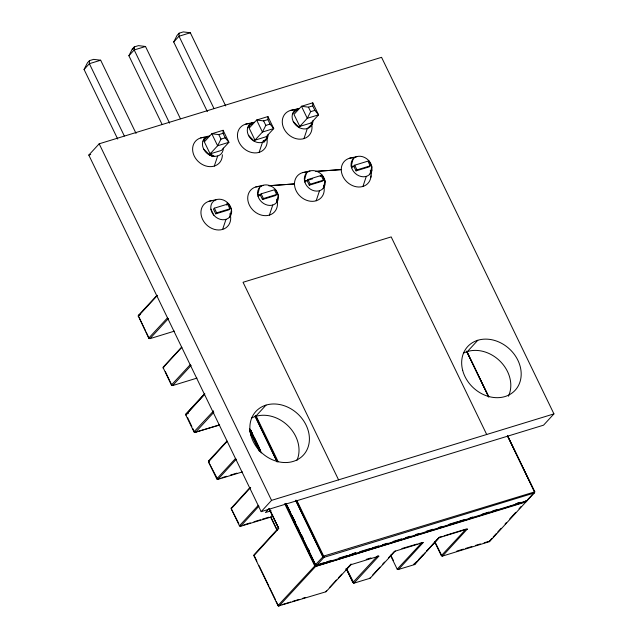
<?xml version="1.0" encoding="UTF-8"?>
<svg xmlns="http://www.w3.org/2000/svg" width="638" height="638" viewBox="0 0 638 638"><rect width="100%" height="100%" fill="white"/><g stroke="black" fill="none" stroke-linecap="round" stroke-linejoin="round"><path stroke-width="0.96" d="M136.046 133.406L100.668 60.227L93.666 59.358L89.432 60.65L89.376 63.68L124.322 135.966M180.442 118.78L145.496 46.494L138.494 45.625L134.259 46.925L134.203 49.955L169.58 123.134M225.7 105.948L190.331 32.769L183.321 31.9L179.087 33.2L179.031 36.23L213.977 108.516M203.602 148.989L209.695 155.138L210.141 153.878L221.434 150.416L228.906 142.298L225.222 137.824L223.045 133.318L223.101 130.288L211.808 133.749L204.335 141.867L210.141 153.878L214.559 156.414L217.662 156.015A11.317 9.299 42.6 0 0 223.324 148.088M254.969 140.153L262.441 132.034L273.734 128.573L270.057 124.099L267.88 119.593L267.928 116.563L256.635 120.024L249.163 128.134L254.969 140.153L266.269 136.691L273.734 128.573L267.928 116.563M299.796 126.42L307.269 118.301L318.569 114.848L314.885 110.366L312.708 105.868L312.764 102.838L301.463 106.291L293.99 114.409L299.796 126.42L311.097 122.959L318.569 114.848L312.764 102.838M242.392 471.921L217.757 479.425L208.554 462.024L208.586 460.907L226.801 441.193M370.837 177.364L371.85 170.019M219.655 425.028L194.885 432.397L194.032 431.99L185.817 415.043L185.905 413.99L204.774 393.558M226.697 205.109L227.327 202.461A11.317 9.299 42.6 0 0 210.899 205.978A11.317 9.299 42.6 0 0 224.48 219.679A11.317 9.299 42.6 0 0 228.571 203.721L227.327 202.461M229.688 216.984L231.522 209.83L228.571 203.721L227.327 204.646M259.514 187.652L257.68 194.813L258.071 196.424A11.317 9.299 42.6 0 0 275.401 203.674A11.317 9.299 42.6 0 0 271.182 186.16A11.317 9.299 42.6 0 0 257.68 194.813L260.232 194.837L261.149 193.84L274.388 189.789L276.653 194.478L275.744 195.475L262.505 199.527L260.232 194.837L258.071 196.424M276.453 202.669L278.296 195.507L275.345 189.398M306.288 173.329L304.454 180.49L304.836 182.101A11.317 9.299 42.6 0 0 322.166 189.35A11.317 9.299 42.6 0 0 317.947 171.845A11.317 9.299 42.6 0 0 304.454 180.49L307.006 180.514L312.676 178.776M323.227 188.346L325.069 181.184L322.118 175.075M353.061 159.006L351.219 166.167L351.61 167.778A11.317 9.299 42.6 0 0 368.939 175.027A11.317 9.299 42.6 0 0 364.721 157.522A11.317 9.299 42.6 0 0 351.219 166.167L353.779 166.191L354.696 165.202L367.927 161.143L370.2 165.84L369.282 166.829L356.044 170.888L353.779 166.191L351.61 167.778M370 174.022L371.834 166.861L368.884 160.76M214.296 166.079L217.662 156.015M222.622 229.417L225.988 219.352M259.124 152.354L262.489 142.29L267.657 137.385L266.269 136.691M269.396 215.094L272.761 205.029M303.951 138.621L307.317 128.557L312.484 123.66L311.097 122.959M316.169 200.771L319.534 190.706M362.934 186.448L366.3 176.391M208.586 460.907L208.53 461.848L216.864 479.138L220.166 478.269M249.841 487.663L231.084 508.358L239.545 526.055L240.438 526.342L270.719 517.123L272.705 514.962M231.379 508.398L231.698 507.489L231.267 507.824M269.148 508.486L278.567 527.969L254.379 554.406L254.06 555.315L256.867 561.185M163.655 366.738L163.623 367.974L163.137 368.126L163.224 367.073L181.439 347.359M204.726 394.14L185.817 415.043L186.304 414.891L186.336 413.655L188.21 413.097M254.379 554.406L253.892 555.682L278.048 605.765L278.997 606.1L315.706 566.369L525.935 501.939L526.342 500.567L525.935 501.939L489.482 541.646L442.509 556.081L441.321 555.69L434.837 542.276M295.338 522.897L315.674 564.997L278.072 605.486L278.567 605.933L326.026 591.753L351.195 564.494M346.928 569.335L353.962 583.172L370.152 578.235L395.321 550.977M117.711 139.06L84.064 69.454L87.438 62.819L89.432 60.65M162.108 124.442L128.892 55.729L132.265 49.086L134.259 46.925M207.366 111.61L173.719 41.996L177.093 35.361L179.087 33.2M225.222 137.824L220.987 139.124L217.614 145.759L210.141 153.878M270.057 124.099L265.815 125.391L262.441 132.034L256.635 120.024L263.638 120.893L267.88 119.593M314.885 110.366L310.65 111.666L307.269 118.301L301.463 106.291L308.473 107.16L312.708 105.868M209.017 460.572L208.921 462M527.227 500.686L316.528 565.443L315.339 564.853L323.673 556.097L534.788 491.858L507.481 435.451M489.553 540.992L489.84 540.641L489.482 541.646L488.852 541.359L484.146 542.786M425.466 552.548L414.477 564.614L398.032 569.575M208.53 461.848L227.256 441.209M236.291 459.2L217.941 479.369L216.832 478.811L235.629 458.379M258.972 506.117L240.622 526.286L239.513 525.728L258.31 505.296M527.801 499.506L534.788 491.858M426.79 551.088L439.415 537.252L442.27 536.375M250.686 487.448L231.211 508.765L238.787 523.471M269.188 508.933L278.734 528.487L253.892 555.682L254.283 555.834M490.502 539.915L491.834 538.464M493.158 537.013L496.484 533.384M497.807 531.933L501.133 528.304M505.113 523.957L506.444 522.506M509.762 518.877L515.735 512.346M519.061 508.725L521.047 506.548M168.464 318.49L149.978 338.65L148.654 337.988L138.215 315.595L156.685 295.625M191.145 365.407L172.659 385.567L171.335 384.905L163.129 367.647L181.886 347.279M213.826 412.323L195.34 432.484L194.016 431.822L213.618 410.872M329.806 587.231L336.449 579.974M338.443 577.797L341.769 574.168M345.756 569.822L351.075 564.016M372.6 575.165L379.905 567.19M382.569 564.287L384.562 562.11M388.55 557.756L394.531 551.224M419.078 543.448L423.169 542.571L398.391 569.59L397.195 569.2L390.711 555.794M466.649 529.213L467.295 529.062L442.509 556.081L441.321 555.69L466.067 529.085L444.176 535.792M84.064 69.454L89.376 63.68L100.668 60.227M128.892 55.729L134.203 49.955L145.496 46.494M173.719 41.996L179.031 36.23L190.331 32.769M88.802 155.082L99.177 143.805L381.564 57.332L553.936 413.895L543.56 425.171L261.173 511.644L88.802 155.082L90.7 154.5M214.376 208.163L213.467 209.16L215.732 213.85L228.97 209.798L229.887 208.801L227.614 204.112L214.376 208.163L216.649 212.861L215.732 213.85M262.505 199.527L263.422 198.538L276.653 194.478M307.006 180.514L307.923 179.525L321.161 175.466L323.426 180.163L322.509 181.152L309.271 185.211L307.006 180.514L304.836 182.101M309.271 185.211L310.188 184.215L323.426 180.163M320.244 176.463L321.161 175.466M356.044 170.888L356.961 169.891L370.2 165.84M185.81 414.564L204.567 394.196M255.647 416.383L266.022 405.114M261.173 511.644L271.549 500.375L553.936 413.895M268.742 508.949L265.424 512.553L271.094 510.815M467.439 351.53L477.814 340.253M353.564 583.012L352.942 582.446L377.568 555.897L378.836 556.161L354.042 583.084L352.942 582.446L346.482 569.152M426.79 550.785L439.415 537.252L414.477 564.614L413.767 564.072M157.546 295.306L138.159 316.32L138.613 316.56L138.574 315.18L140.48 314.598M421.941 542.603L397.195 569.2L397.665 569.184M414.357 563.777L416.821 561.472M418.815 559.335L422.803 555.06M167.579 317.764L148.678 338.164L149.978 338.65L174.413 331.138M190.26 364.681L171.359 385.081L172.659 385.567L196.975 378.111M202.94 141.173L208.116 136.269L200.683 137.928M247.775 127.441L252.943 122.536L245.518 124.203M292.603 113.716L297.771 108.811L290.346 110.47M285.936 503.98L315.339 564.853L316.528 565.443L324.008 557.349L324.287 556.456L323.673 556.097L322.9 556.791L324.008 557.349L534.317 492.951L534.668 491.946L507.393 435.515M186.176 414.102L188.058 413.512M316.057 565.124L324.606 562.501M326.504 561.918L331.258 560.459M338.858 558.122L347.407 555.499M349.305 554.916L355.956 552.875M359.752 551.71L370.207 548.505M372.106 547.922L378.757 545.881M382.553 544.708L387.306 543.257M393.008 541.502L401.557 538.879M405.353 537.714L410.106 536.255M415.801 534.508L418.656 533.631M426.256 531.294L432.907 529.261M438.601 527.506L441.456 526.629M449.056 524.3L457.605 521.677M459.504 521.094L464.249 519.635M469.951 517.889L472.806 517.011M482.304 514.092L488.955 512.051M492.751 510.886L497.504 509.427M515.552 503.884L520.297 502.433M526.19 501.388L315.706 566.369L314.59 565.595L284.747 503.853M282.132 604.649L290.577 602.049M292.459 601.467L299.023 599.441M302.779 598.284L305.594 597.423M132.265 49.086L133.964 48.568M223.101 130.288L228.906 142.298L217.614 145.759L211.808 133.749L218.81 134.618L223.045 133.318M216.649 212.861L229.887 208.801M194.885 432.397L219.56 424.836M222.016 477.695L226.657 476.275M230.366 475.135L236.865 473.141M243.772 524.899L250.263 522.905M253.98 521.764L260.471 519.779M262.33 519.204L268.821 517.211M352.782 553.632L355.637 552.755M517.41 503.215L520.265 502.337M366.212 559.374L370.941 557.931M351.115 564.646L378.836 556.161M395.241 551.136L423.169 542.571M439.311 537.627L467.295 529.062M456.848 551.088L463.435 549.087M465.317 548.513L471.905 546.511M475.669 545.362L480.382 543.935M401.884 548.528L417.172 544.015M349.329 158.296L356.754 156.637M323.721 185.658A16.133 13.254 42.6 0 1 314.255 201.201A16.133 13.254 42.6 0 1 295.681 189.757A16.133 13.254 42.6 0 1 302.556 172.619L309.988 170.96M276.733 199.215A16.133 13.254 42.6 0 1 267.976 215.445A16.133 13.254 42.6 0 1 249.019 204.327A16.133 13.254 42.6 0 1 255.79 186.942L263.215 185.283M209.017 201.265L216.441 199.606M302.556 172.619L306.224 172.093M255.79 186.942L260.902 186.272M526.533 500.575L525.999 500.678L526.725 501.085L534.317 492.951L534.453 491.818L507.625 436.288M315.794 171.423L341.25 169.596L316.56 171.327M269.021 185.746L294.477 183.919L268.805 185.722M257.943 186.487L260.208 186.384M369.793 578.227L370.598 577.342M325.667 591.737L326.481 590.86M270.608 517.035L277.099 530.322M293.257 121.531L299.35 127.68M248.429 135.256L254.522 141.405M278.734 528.487L269.204 508.853M434.845 541.558L441.352 554.789M390.719 555.068L393.327 560.363M250.431 429.916L259.993 449.615M287.81 506.923L289.979 511.397M295.195 522.147L292.156 515.879L295.25 522.139M297.372 526.621L299.541 531.095M488.852 396.948L466.753 351.283L488.341 396.102M486.722 434.542L391.182 236.913L243.054 282.275L338.595 479.904M354.696 165.202L356.961 169.891M308.473 107.16L310.65 111.666M307.923 179.525L310.188 184.215M263.638 120.893L265.815 125.391M263.279 140.456L264.148 142.25M248.389 125.279L249.243 127.042M261.149 193.84L263.422 198.538M218.81 134.618L220.987 139.124M203.562 139.004L204.415 140.775M210.388 153.128L212.095 156.661M210.907 209.136L213.858 215.237M346.059 568.362L352.966 582.614M250.606 429.908L252.337 433.489M254.506 437.963L258.845 446.919M250.59 430.706L260.551 451.289M286.095 504.084L315.539 564.933M249.705 430.052L260.097 451.545M285.202 503.478L315.068 565.268L285.346 503.406M249.713 431.376L259.227 451.066M99.177 143.805L271.549 500.375M271.11 517.538L277.155 530.042M139.028 317.421L145.289 330.372M146.126 332.095L149.045 338.14M466.514 351.211L488.588 396.884M256.133 416.024L278.208 461.816M296.829 500.431L323.673 556.097M255.415 415.968L277.458 461.665M296.048 500.184L323.283 556.631M254.985 416.207L277.051 461.88M295.649 500.383L322.9 556.791L295.745 500.32M250.782 430.634L260.727 451.233M286.255 504.084L294.477 521.102M249.61 428.8L261.285 452.964M259.012 565.651L268.917 586.17M269.77 587.957L275.369 599.56M276.23 601.347L278.383 605.805M255.216 416.056L277.203 461.768M250.024 429.884L260.368 451.401M187.588 417.587L191.847 426.575M192.7 428.377L194.407 431.974M165.33 371.571L171.726 385.057M414.828 563.609L414.836 564.199M463.467 353.141A32.267 26.517 42.6 0 1 499.578 360.709A32.267 26.517 42.6 0 1 508.406 396.206M251.675 418.002A32.267 26.517 42.6 0 1 287.411 425.211A32.267 26.517 42.6 0 1 296.973 460.293M214.559 156.414A11.317 9.299 42.6 0 1 202.74 146.604A11.317 9.299 42.6 0 1 209.623 135.942M222.375 154.779A16.133 13.254 42.6 0 1 207.805 166.43A16.133 13.254 42.6 0 1 192.62 149.731A16.133 13.254 42.6 0 1 206.656 137.497M268.159 134.363A11.317 9.299 42.6 0 1 258.845 142.649A11.317 9.299 42.6 0 1 247.512 132.608A11.317 9.299 42.6 0 1 254.45 122.217M266.461 136.476A16.133 13.254 42.6 0 1 256.476 152.865A16.133 13.254 42.6 0 1 237.894 139.06A16.133 13.254 42.6 0 1 249.171 123.628M249.936 123.636A16.133 13.254 42.6 0 1 252.265 123.892M312.987 120.638A11.317 9.299 42.6 0 1 303.672 128.924A11.317 9.299 42.6 0 1 292.34 118.875A11.317 9.299 42.6 0 1 299.286 108.484M311.942 125.806A16.133 13.254 42.6 0 1 298.241 139.084A16.133 13.254 42.6 0 1 282.275 122.273A16.133 13.254 42.6 0 1 297.093 110.167M311.288 122.743A16.133 13.254 42.6 0 1 311.838 125.04M229.959 213.539A16.133 13.254 42.6 0 1 220.469 229.879A16.133 13.254 42.6 0 1 201.68 217.143A16.133 13.254 42.6 0 1 211.17 200.803M370.997 175.897A16.133 13.254 42.6 0 1 356.443 186.798A16.133 13.254 42.6 0 1 341.314 170.856A16.133 13.254 42.6 0 1 353.755 157.738M370.271 170.569A16.133 13.254 42.6 0 1 370.822 172.866M315.674 564.997L316.001 565.986L315.674 564.997M303.457 539.158L301.718 535.577L303.489 539.158M309.103 550.793L308.234 549.007L309.119 550.793M462.702 370.487A32.267 26.517 42.6 0 0 512.545 392.673A32.267 26.517 42.6 0 0 499.028 342.064A32.267 26.517 42.6 0 0 462.702 370.487M250.909 435.339A32.267 26.517 42.6 0 0 300.753 457.534A32.267 26.517 42.6 0 0 287.236 406.916A32.267 26.517 42.6 0 0 250.909 435.339"/></g></svg>
